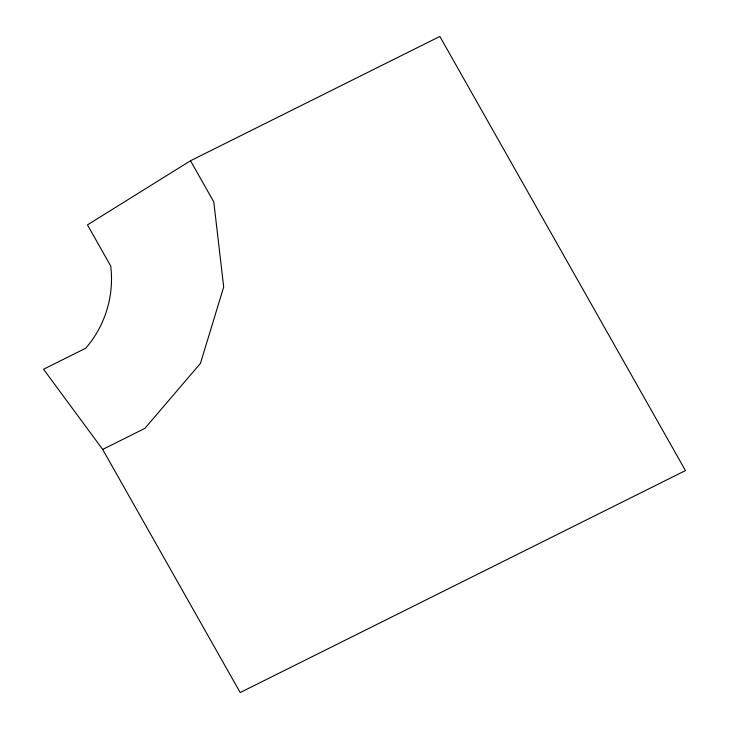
<?xml version="1.0" encoding="UTF-8"?>
<svg xmlns="http://www.w3.org/2000/svg" width="729" height="729" viewBox="0 0 729 729"><rect width="100%" height="100%" fill="white"/><g stroke="black" fill="none" stroke-linecap="round" stroke-linejoin="round"><path stroke-width="1.09" d="M190.506 160.754L87.462 224.897L110.735 266.039A117.223 111.227 18.4 0 1 85.74 348.198L43.54 369.238L102.661 449.438L240.206 692.55L685.46 470.579L439.851 36.45L190.506 160.754L213.788 201.897L223.685 287.007L200.439 363.397L144.861 428.397L102.661 449.438"/></g></svg>
